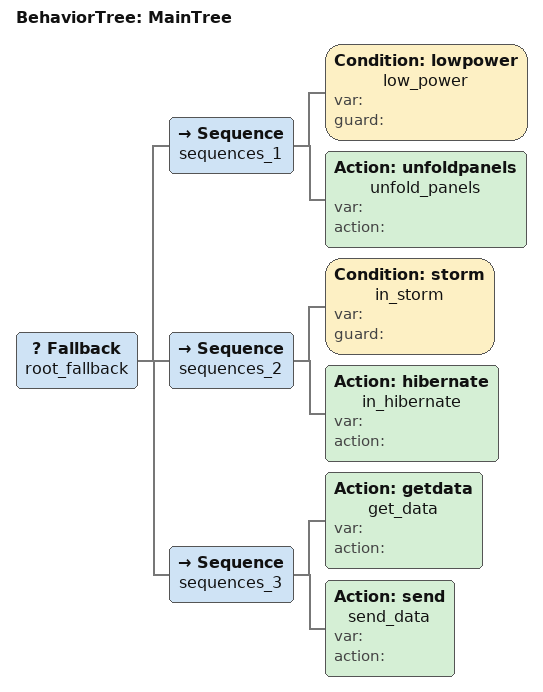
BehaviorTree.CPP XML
<?xml version="1.0"?>
<root name="Depth">
     <BehaviorTree ID="MainTree" name="maintree">
        <Fallback name="root_fallback">
            <Sequence name="sequences_1">
                <Condition ID="lowpower"    name="low_power" var=""  guard=""/>
                <Action ID="unfoldpanels"   name="unfold_panels" var=""  action=""/>
            </Sequence>
            <Sequence name="sequences_2">
                <Condition ID="storm"    name="in_storm" var=""  guard=""/>
                <Action ID="hibernate"   name="in_hibernate" var=""  action=""/>
            </Sequence>
            <Sequence name="sequences_3">
                <Action ID="getdata"    name="get_data" var=""  action=""/>
                <Action ID="send"   name="send_data" var=""  action=""/>
            </Sequence>
        </Fallback>
    </BehaviorTree>
</root>
